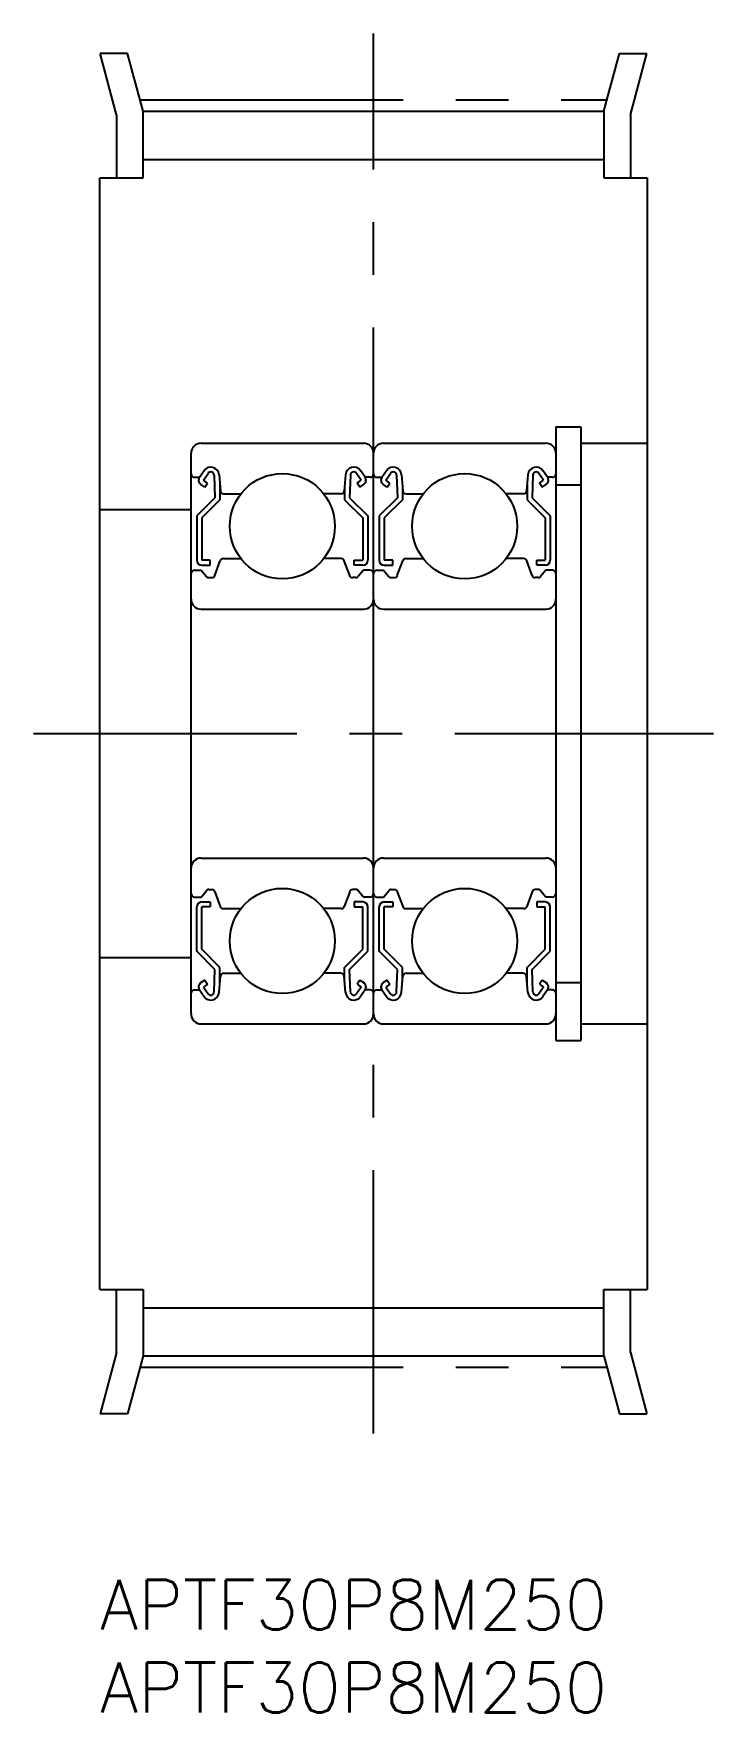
# Model space of a CAD drawing. Extents: x -4 to 37, y -8 to 93.
import ezdxf

# ---------------------------------------------------------------- set-up
doc = ezdxf.new("R2010")
doc.units = 0
doc.header["$LTSCALE"] = 0.5
doc.linetypes.add('CENTER', pattern=[50.8, 31.75, -6.35, 6.35, -6.35])
for name, color, linetype in [('MSM_CENTER', 1, 'CENTER'), ('MSM_CONTINUOUS', 7, 'CONTINUOUS'), ('MSM_PART_NUMBER', 7, 'CONTINUOUS')]:
    doc.layers.add(name, color=color, linetype=linetype)
doc.styles.get("Standard").update_dxf_attribs({"font": 'txt.shx', "height": 3, "bigfont": 'bigfont.shx'})

# ---------------------------------------------------------------- blocks, each defined once
blk = doc.blocks.new('*U3')
at = {"layer": 'MSM_PART_NUMBER'}
blk.add_text('APTF30P8M250', height=3, dxfattribs=at).set_placement((0, -3))
blk = doc.blocks.new('*U4')
at = {"layer": 'MSM_PART_NUMBER'}
blk.add_text('APTF30P8M250', height=3, dxfattribs=at).set_placement((0, -8))

msp = doc.modelspace()

# ---------------------------------------------------------------- linework, layer by layer
at = {"layer": 'MSM_CENTER'}
for p, q in [((16.5, 8.81), (16.5, 93.2)), ((2.42, 89.2), (30.58, 89.2)), ((-4, 51), (37, 51)), ((2.42, 12.81), (30.58, 12.81))]:
    msp.add_line(p, q, dxfattribs=at)
at = {"layer": 'MSM_CONTINUOUS'}
for p, q in [((1.66, 92), (0.01, 92)), ((1, 88.3), (0.01, 92)), ((2.6, 88.51), (1.66, 92)), ((30.4, 88.51), (31.34, 92)), ((31.34, 92), (32.99, 92)), ((32, 88.3), (32.99, 92)), ((1, 88.3), (1, 84.5)), ((2.6, 88.51), (30.4, 88.51)), ((2.6, 84.5), (2.6, 88.51)), ((30.4, 88.51), (30.4, 84.5)), ((32, 88.3), (32, 84.5)), ((2.6, 85.61), (30.4, 85.61)), ((0, 17.5), (0, 84.5)), ((0, 84.5), (2.6, 84.5)), ((30.4, 84.5), (33, 84.5)), ((33, 84.5), (33, 17.5)), ((27.5, 69.5), (29, 69.5)), ((27.5, 69.5), (27.5, 32.5)), ((29, 69.5), (29, 32.5)), ((5.5, 34.1), (5.5, 67.9)), ((6.1, 68.5), (15.9, 68.5)), ((16.5, 34.1), (16.5, 67.9)), ((17.1, 68.5), (26.9, 68.5)), ((29, 68.5), (33, 68.5)), ((6, 66.45), (6.28, 66.85)), ((16, 66.45), (15.72, 66.85)), ((17, 66.45), (17.28, 66.85)), ((27, 66.45), (26.72, 66.85)), ((5.7, 66.45), (6, 66.45)), ((6.32, 65.86), (6.07, 66.03)), ((6.25, 66.28), (6.53, 66.68)), ((6.49, 66.1), (6.25, 66.28)), ((6.32, 65.86), (6.49, 66.1)), ((6.89, 66.57), (6.94, 65.22)), ((7.19, 66.6), (7.27, 65.63)), ((7.24, 65.97), (7.24, 65.1)), ((14.81, 66.6), (14.73, 65.63)), ((14.76, 65.97), (14.76, 65.1)), ((15.11, 66.57), (15.06, 65.22)), ((15.75, 66.28), (15.47, 66.68)), ((15.51, 66.1), (15.75, 66.28)), ((15.68, 65.86), (15.51, 66.1)), ((15.68, 65.86), (15.93, 66.03)), ((16.3, 66.45), (16, 66.45)), ((16.7, 66.45), (17, 66.45)), ((17.32, 65.86), (17.07, 66.03)), ((17.25, 66.28), (17.53, 66.68)), ((17.49, 66.1), (17.25, 66.28)), ((17.32, 65.86), (17.49, 66.1)), ((17.89, 66.57), (17.94, 65.22)), ((18.19, 66.6), (18.27, 65.63)), ((18.24, 65.97), (18.24, 65.1)), ((25.81, 66.6), (25.73, 65.63)), ((25.76, 65.97), (25.76, 65.1)), ((26.11, 66.57), (26.06, 65.22)), ((26.75, 66.28), (26.47, 66.68)), ((26.51, 66.1), (26.75, 66.28)), ((26.68, 65.86), (26.51, 66.1)), ((26.68, 65.86), (26.93, 66.03)), ((27.3, 66.45), (27, 66.45)), ((27.5, 66), (29, 66)), ((6.94, 65.22), (5.84, 64.12)), ((7.24, 65.1), (6.14, 64)), ((7.47, 65.45), (8.49, 65.45)), ((14.53, 65.45), (13.51, 65.45)), ((14.76, 65.1), (15.86, 64)), ((15.06, 65.22), (16.16, 64.12)), ((17.94, 65.22), (16.84, 64.12)), ((18.24, 65.1), (17.14, 64)), ((18.47, 65.45), (19.49, 65.45)), ((25.53, 65.45), (24.51, 65.45)), ((25.76, 65.1), (26.86, 64)), ((26.06, 65.22), (27.16, 64.12)), ((0, 64.5), (5.5, 64.5)), ((5.84, 64.12), (5.84, 61.45)), ((6.14, 64), (6.14, 61.45)), ((15.86, 64), (15.86, 61.45)), ((16.16, 64.12), (16.16, 61.45)), ((16.84, 64.12), (16.84, 61.45)), ((17.14, 64), (17.14, 61.45)), ((26.86, 64), (26.86, 61.45)), ((27.16, 64.12), (27.16, 61.45)), ((5.7, 60.85), (6.1, 60.85)), ((6.1, 60.85), (6.42, 60.47)), ((6.66, 61.45), (6.14, 61.45)), ((6.14, 61.15), (6.66, 61.15)), ((6.66, 61.15), (6.66, 61.45)), ((6.93, 60.53), (7.26, 61.42)), ((7.45, 61.55), (8.49, 61.55)), ((14.55, 61.55), (13.51, 61.55)), ((15.07, 60.53), (14.74, 61.42)), ((15.34, 61.15), (15.34, 61.45)), ((15.34, 61.45), (15.86, 61.45)), ((15.86, 61.15), (15.34, 61.15)), ((15.9, 60.85), (15.58, 60.47)), ((16.3, 60.85), (15.9, 60.85)), ((16.7, 60.85), (17.1, 60.85)), ((17.1, 60.85), (17.42, 60.47)), ((17.66, 61.45), (17.14, 61.45)), ((17.14, 61.15), (17.66, 61.15)), ((17.66, 61.15), (17.66, 61.45)), ((17.93, 60.53), (18.26, 61.42)), ((18.45, 61.55), (19.49, 61.55)), ((25.55, 61.55), (24.51, 61.55)), ((26.07, 60.53), (25.74, 61.42)), ((26.34, 61.45), (26.86, 61.45)), ((26.34, 61.15), (26.34, 61.45)), ((26.86, 61.15), (26.34, 61.15)), ((26.9, 60.85), (26.58, 60.47)), ((27.3, 60.85), (26.9, 60.85)), ((6.57, 60.4), (6.75, 60.4)), ((15.43, 60.4), (15.25, 60.4)), ((17.57, 60.4), (17.75, 60.4)), ((26.43, 60.4), (26.25, 60.4)), ((6.1, 58.5), (15.9, 58.5)), ((17.1, 58.5), (26.9, 58.5)), ((6.1, 43.5), (15.9, 43.5)), ((17.1, 43.5), (26.9, 43.5)), ((6.1, 41.15), (6.42, 41.53)), ((6.57, 41.6), (6.75, 41.6)), ((15.43, 41.6), (15.25, 41.6)), ((15.9, 41.15), (15.58, 41.53)), ((17.1, 41.15), (17.42, 41.53)), ((17.57, 41.6), (17.75, 41.6)), ((26.43, 41.6), (26.25, 41.6)), ((26.9, 41.15), (26.58, 41.53)), ((5.7, 41.15), (6.1, 41.15)), ((5.84, 37.88), (5.84, 40.55)), ((6.14, 40.85), (6.66, 40.85)), ((6.14, 38), (6.14, 40.55)), ((6.66, 40.55), (6.14, 40.55)), ((6.66, 40.85), (6.66, 40.55)), ((6.93, 41.47), (7.26, 40.58)), ((15.07, 41.47), (14.74, 40.58)), ((15.86, 40.85), (15.34, 40.85)), ((15.34, 40.85), (15.34, 40.55)), ((15.34, 40.55), (15.86, 40.55)), ((15.86, 38), (15.86, 40.55)), ((16.3, 41.15), (15.9, 41.15)), ((16.16, 37.88), (16.16, 40.55)), ((16.7, 41.15), (17.1, 41.15)), ((16.84, 37.88), (16.84, 40.55)), ((17.14, 40.85), (17.66, 40.85)), ((17.66, 40.55), (17.14, 40.55)), ((17.14, 38), (17.14, 40.55)), ((17.66, 40.85), (17.66, 40.55)), ((17.93, 41.47), (18.26, 40.58)), ((26.07, 41.47), (25.74, 40.58)), ((26.34, 40.85), (26.34, 40.55)), ((26.86, 40.85), (26.34, 40.85)), ((26.34, 40.55), (26.86, 40.55)), ((26.86, 38), (26.86, 40.55)), ((27.3, 41.15), (26.9, 41.15)), ((27.16, 37.88), (27.16, 40.55)), ((7.45, 40.45), (8.49, 40.45)), ((14.55, 40.45), (13.51, 40.45)), ((18.45, 40.45), (19.49, 40.45)), ((25.55, 40.45), (24.51, 40.45)), ((0, 37.5), (5.5, 37.5)), ((6.94, 36.78), (5.84, 37.88)), ((7.24, 36.9), (6.14, 38)), ((14.76, 36.9), (15.86, 38)), ((15.06, 36.78), (16.16, 37.88)), ((17.94, 36.78), (16.84, 37.88)), ((18.24, 36.9), (17.14, 38)), ((25.76, 36.9), (26.86, 38)), ((26.06, 36.78), (27.16, 37.88)), ((6.89, 35.43), (6.94, 36.78)), ((7.24, 36.03), (7.24, 36.9)), ((7.47, 36.55), (8.49, 36.55)), ((14.53, 36.55), (13.51, 36.55)), ((14.76, 36.03), (14.76, 36.9)), ((15.11, 35.43), (15.06, 36.78)), ((17.89, 35.43), (17.94, 36.78)), ((18.24, 36.03), (18.24, 36.9)), ((18.47, 36.55), (19.49, 36.55)), ((25.53, 36.55), (24.51, 36.55)), ((25.76, 36.03), (25.76, 36.9)), ((26.11, 35.43), (26.06, 36.78)), ((5.7, 35.55), (6, 35.55)), ((6, 35.55), (6.28, 35.15)), ((6.32, 36.14), (6.07, 35.97)), ((6.49, 35.9), (6.25, 35.72)), ((6.25, 35.72), (6.53, 35.32)), ((6.32, 36.14), (6.49, 35.9)), ((7.19, 35.4), (7.27, 36.37)), ((14.81, 35.4), (14.73, 36.37)), ((15.75, 35.72), (15.47, 35.32)), ((15.68, 36.14), (15.51, 35.9)), ((15.51, 35.9), (15.75, 35.72)), ((15.68, 36.14), (15.93, 35.97)), ((16, 35.55), (15.72, 35.15)), ((16.3, 35.55), (16, 35.55)), ((16.7, 35.55), (17, 35.55)), ((17, 35.55), (17.28, 35.15)), ((17.32, 36.14), (17.07, 35.97)), ((17.49, 35.9), (17.25, 35.72)), ((17.25, 35.72), (17.53, 35.32)), ((17.32, 36.14), (17.49, 35.9)), ((18.19, 35.4), (18.27, 36.37)), ((25.81, 35.4), (25.73, 36.37)), ((26.75, 35.72), (26.47, 35.32)), ((26.68, 36.14), (26.51, 35.9)), ((26.51, 35.9), (26.75, 35.72)), ((26.68, 36.14), (26.93, 35.97)), ((27, 35.55), (26.72, 35.15)), ((27.3, 35.55), (27, 35.55)), ((27.5, 36), (29, 36)), ((6.1, 33.5), (15.9, 33.5)), ((17.1, 33.5), (26.9, 33.5)), ((29, 33.5), (33, 33.5)), ((27.5, 32.5), (29, 32.5)), ((0, 17.5), (2.6, 17.5)), ((1, 13.7), (1, 17.5)), ((2.6, 17.5), (2.6, 13.49)), ((30.4, 13.49), (30.4, 17.5)), ((30.4, 17.5), (33, 17.5)), ((32, 13.7), (32, 17.5)), ((2.6, 16.39), (30.4, 16.39)), ((1, 13.7), (0.01, 10)), ((2.6, 13.49), (1.66, 10)), ((2.6, 13.49), (30.4, 13.49)), ((30.4, 13.49), (31.34, 10)), ((32, 13.7), (32.99, 10)), ((1.66, 10), (0.01, 10)), ((31.34, 10), (32.99, 10))]:
    msp.add_line(p, q, dxfattribs=at)
for centre in [(11, 63.5), (22, 63.5), (11, 38.5), (22, 38.5)]:
    msp.add_circle(centre, 3.17, dxfattribs=at)
for centre, radius, start, end in [((6.1, 67.9), 0.6, 90, 180), ((15.9, 67.9), 0.6, 0, 90), ((17.1, 67.9), 0.6, 90, 180), ((26.9, 67.9), 0.6, 0, 90), ((6.69, 66.56), 0.5, 5.065, 144.9356), ((15.31, 66.56), 0.5, 35.0644, 174.935), ((17.69, 66.56), 0.5, 5.065, 144.9356), ((26.31, 66.56), 0.5, 35.0644, 174.935), ((5.7, 66.65), 0.2, 180, 270), ((6.25, 66.28), 0.3, 144.9356, 235.0377), ((6.69, 66.57), 0.2, 2.1312, 144.9367), ((15.31, 66.57), 0.2, 35.0633, 177.8688), ((15.75, 66.28), 0.3, 304.9623, 35.0644), ((16.3, 66.65), 0.2, 270, 0), ((16.7, 66.65), 0.2, 180, 270), ((17.25, 66.28), 0.3, 144.9356, 235.0377), ((17.69, 66.57), 0.2, 2.1312, 144.9367), ((26.31, 66.57), 0.2, 35.0633, 177.8688), ((26.75, 66.28), 0.3, 304.9623, 35.0644), ((27.3, 66.65), 0.2, 270, 0), ((7.47, 65.65), 0.2, 185.065, 270), ((14.53, 65.65), 0.2, 270, 354.935), ((18.47, 65.65), 0.2, 185.065, 270), ((25.53, 65.65), 0.2, 270, 354.935), ((5.7, 60.65), 0.2, 90, 180), ((6.14, 61.45), 0.3, 180, 270), ((7.45, 61.35), 0.2, 90, 159.9703), ((14.55, 61.35), 0.2, 20.0297, 90), ((15.86, 61.45), 0.3, 270, 0), ((16.3, 60.65), 0.2, 0, 90), ((16.7, 60.65), 0.2, 90, 180), ((17.14, 61.45), 0.3, 180, 270), ((18.45, 61.35), 0.2, 90, 159.9703), ((25.55, 61.35), 0.2, 20.0297, 90), ((26.86, 61.45), 0.3, 270, 0), ((27.3, 60.65), 0.2, 0, 90), ((6.57, 60.6), 0.2, 219.997, 270), ((6.75, 60.6), 0.2, 270, 339.9703), ((15.25, 60.6), 0.2, 200.0297, 270), ((15.43, 60.6), 0.2, 270, 320.003), ((17.57, 60.6), 0.2, 219.997, 270), ((17.75, 60.6), 0.2, 270, 339.9703), ((26.25, 60.6), 0.2, 200.0297, 270), ((26.43, 60.6), 0.2, 270, 320.003), ((6.1, 59.1), 0.6, 180, 270), ((15.9, 59.1), 0.6, 270, 0), ((17.1, 59.1), 0.6, 180, 270), ((26.9, 59.1), 0.6, 270, 0), ((6.1, 42.9), 0.6, 90, 180), ((15.9, 42.9), 0.6, 0, 90), ((17.1, 42.9), 0.6, 90, 180), ((26.9, 42.9), 0.6, 0, 90), ((6.57, 41.4), 0.2, 90, 140.003), ((6.75, 41.4), 0.2, 20.0297, 90), ((15.25, 41.4), 0.2, 90, 159.9703), ((15.43, 41.4), 0.2, 39.997, 90), ((17.57, 41.4), 0.2, 90, 140.003), ((17.75, 41.4), 0.2, 20.0297, 90), ((26.25, 41.4), 0.2, 90, 159.9703), ((26.43, 41.4), 0.2, 39.997, 90), ((5.7, 41.35), 0.2, 180, 270), ((6.14, 40.55), 0.3, 90, 180), ((7.45, 40.65), 0.2, 200.0297, 270), ((14.55, 40.65), 0.2, 270, 339.9703), ((15.86, 40.55), 0.3, 0, 90), ((16.3, 41.35), 0.2, 270, 0), ((16.7, 41.35), 0.2, 180, 270), ((17.14, 40.55), 0.3, 90, 180), ((18.45, 40.65), 0.2, 200.0297, 270), ((25.55, 40.65), 0.2, 270, 339.9703), ((26.86, 40.55), 0.3, 0, 90), ((27.3, 41.35), 0.2, 270, 0), ((7.47, 36.35), 0.2, 90, 174.935), ((14.53, 36.35), 0.2, 5.065, 90), ((18.47, 36.35), 0.2, 90, 174.935), ((25.53, 36.35), 0.2, 5.065, 90), ((5.7, 35.35), 0.2, 90, 180), ((6.25, 35.72), 0.3, 124.9623, 215.0644), ((6.69, 35.43), 0.2, 215.0633, 357.8688), ((15.31, 35.43), 0.2, 182.1312, 324.9367), ((15.75, 35.72), 0.3, 324.9356, 55.0377), ((16.3, 35.35), 0.2, 0, 90), ((16.7, 35.35), 0.2, 90, 180), ((17.25, 35.72), 0.3, 124.9623, 215.0644), ((17.69, 35.43), 0.2, 215.0633, 357.8688), ((26.31, 35.43), 0.2, 182.1312, 324.9367), ((26.75, 35.72), 0.3, 324.9356, 55.0377), ((27.3, 35.35), 0.2, 0, 90), ((6.69, 35.44), 0.5, 215.0644, 354.935), ((15.31, 35.44), 0.5, 185.065, 324.9356), ((17.69, 35.44), 0.5, 215.0644, 354.935), ((26.31, 35.44), 0.5, 185.065, 324.9356), ((6.1, 34.1), 0.6, 180, 270), ((15.9, 34.1), 0.6, 270, 0), ((17.1, 34.1), 0.6, 180, 270), ((26.9, 34.1), 0.6, 270, 0)]:
    msp.add_arc(centre, radius, start, end, dxfattribs=at)

# ---------------------------------------------------------------- block references
for name in ['*U3', '*U4']:
    msp.add_blockref(name, (0, 0), dxfattribs=at)

doc.saveas('drawing.dxf')
